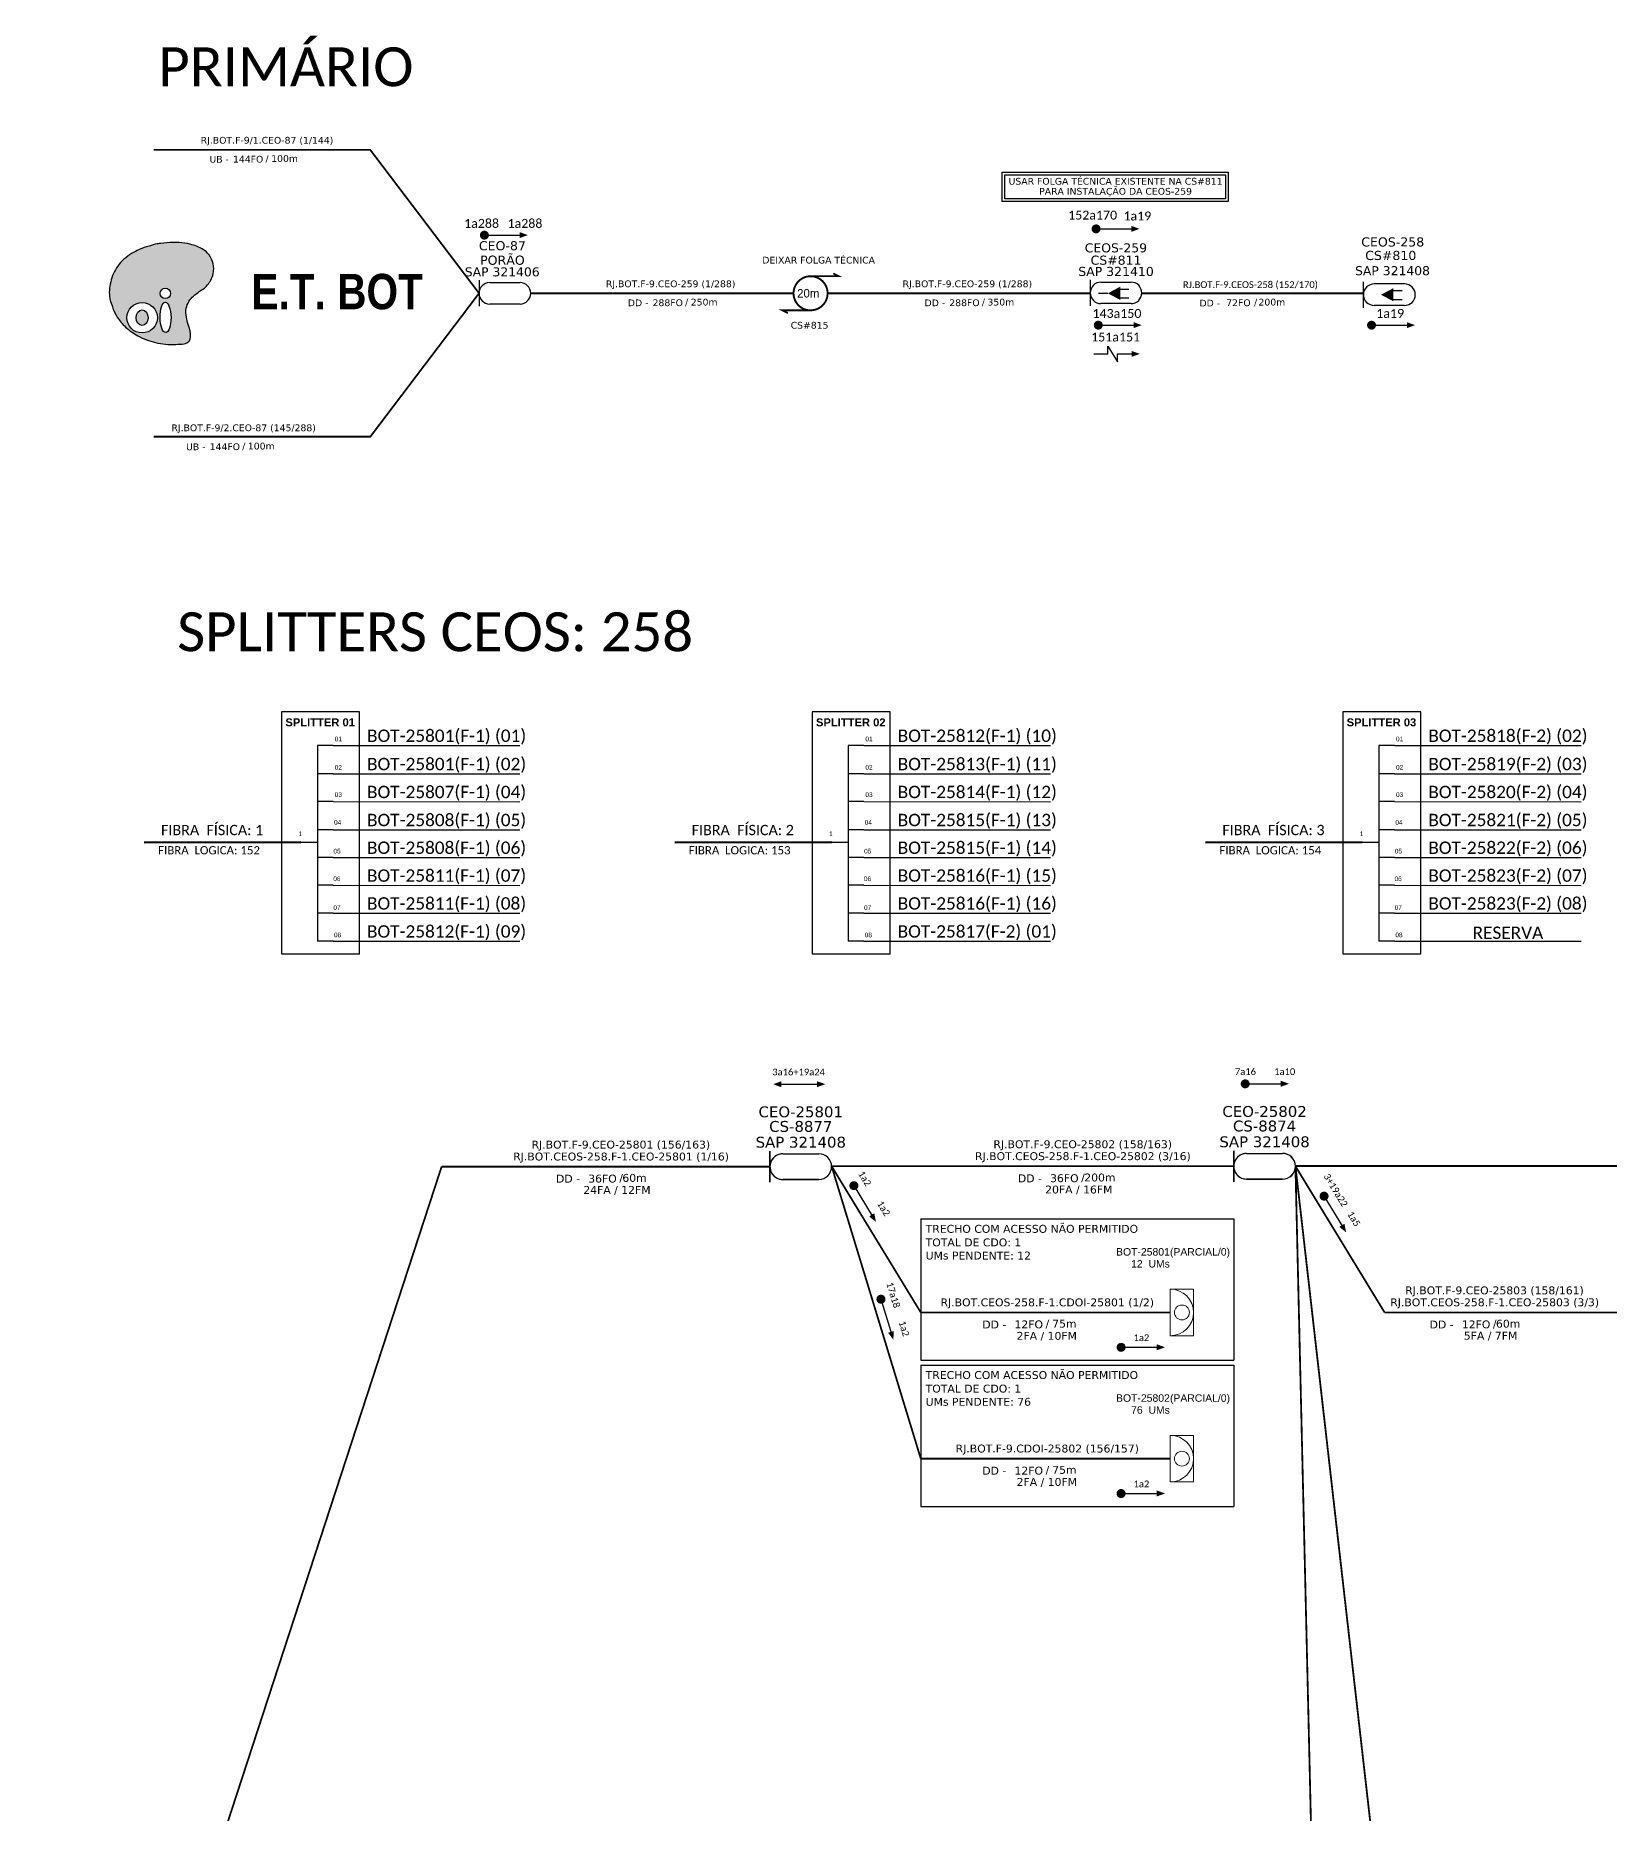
# Model space of a CAD drawing. Header units: millimetres. Extents: x 7789 to 8471, y -664 to 149.
# Drawn here: x 7808.3 to 8157.4, y -245.6 to 148.9 of the extents above; entities that cross this region are included whole.
import ezdxf
from ezdxf.enums import TextEntityAlignment as Align

# ---------------------------------------------------------------- set-up
doc = ezdxf.new("R2010")
doc.units = ezdxf.units.MM
for name, color, linetype, lineweight in [("20.0-LEGENDA DOS CDO'S", 1, 'Continuous', 0), ('20.1-CDO_INTERIOR', 1, 'Continuous', 0), ('40.1-ETIQUETAS', 1, 'Continuous', 20)]:
    doc.layers.add(name, color=color, linetype=linetype, lineweight=lineweight)
for name, color, linetype in [('20.4-CEOS', 1, 'Continuous'), ('20.5-CABO AÉREO', 1, 'Continuous'), ('20.5-CEO', 1, 'Continuous'), ('CABO OPTICO EXISTENTE', 5, 'Continuous'), ('CAP a instalar', 1, 'Continuous'), ('CD de instalação futura', 8, 'Continuous'), ('E.T.', 7, 'Continuous'), ('SETA', 7, 'Continuous')]:
    doc.layers.add(name, color=color, linetype=linetype)
doc.styles.add('ARIAL', font='arial.ttf')
doc.styles.add('siredit', font='verdana.ttf')
doc.styles.add('SWISS BIT', font='swisscb.ttf')
doc.linetypes.add('FENCELINE1', pattern='A,0.25,-0.1,[133,ltypeshp.shx,S=0.1,R=0,X=-0.1,Y=0],-0.1,1', length=1.45)

# ---------------------------------------------------------------- blocks, each defined once
blk = doc.blocks.new('CEO')
at = {"layer": 'CAP a instalar', "linetype": 'Continuous'}
for p, q in [((34376.45, 58706.74), (34376.45, 58714.31)), ((34379.59, 58713.67), (34388.39, 58713.67)), ((34388.39, 58707.39), (34379.59, 58707.39))]:
    blk.add_line(p, q, dxfattribs=at)
for centre, start_param, end_param in [((34379.59, 58710.53), 6.283185, 9.424778), ((34388.39, 58710.53), 3.141593, 6.283185)]:
    blk.add_ellipse(centre, major_axis=(0, 3.14), ratio=1, start_param=start_param, end_param=end_param, dxfattribs=at)
at = {"layer": '20.4-CEOS', "color": 7, "style": 'siredit'}
for tag, p in [('CEO-2701', (34383.99, 58725.26)), ('CSPROJ.', (34383.99, 58721.69)), ('SAP321406', (34383.99, 58717.83))]:
    blk.add_attdef(tag, text='', height=2.66, rotation=0.0129, dxfattribs=at).set_placement(p, align=Align.TOP_CENTER)
blk = doc.blocks.new('ETIQUETA_RS5F')
at = {"layer": '40.1-ETIQUETAS', "color": 0, "style": 'siredit'}
blk.add_text('/', height=1.5, dxfattribs=at).set_placement((1.55, -1.95), align=Align.MIDDLE_RIGHT)
for tag, p in [('ETIQUETA_R_PRIMARIA', (1.18, 4.1)), ('ETIQUETA_R_SECUNDARIA', (1.18, 2.1)), ('F_ATIVAS/F_MORTAS', (1.11, -4.24))]:
    blk.add_attdef(tag, text='', height=1.5, dxfattribs=at).set_placement(p, align=Align.MIDDLE_CENTER)
for tag, p in [('TIPO_CABO', (-6.62, -2.12)), ('CAP_CABO', (0.37, -2.09))]:
    blk.add_attdef(tag, text='', height=1.5, dxfattribs=at).set_placement(p, align=Align.MIDDLE_RIGHT)
blk.add_attdef('METROS', text='', height=1.5, dxfattribs=at).set_placement((2.11, -1.95), align=Align.MIDDLE_LEFT)
for tag, p in [('FUSÃO_1', (0.82, -8.39)), ('FUSÃO_2', (0.82, -10.6)), ('FUSÃO_3', (0.82, -12.93)), ('FUSÃO_4', (0.82, -15.14)), ('FUSÃO_5', (0.82, -17.16))]:
    blk.add_attdef(tag, text='', height=1.5, dxfattribs=at).set_placement(p, align=Align.CENTER)
blk = doc.blocks.new('CDOI_INT')
at = {"layer": '20.1-CDO_INTERIOR', "color": 0, "lineweight": 18}
blk.add_lwpolyline([(4.25, -4.25), (4.25, 4.25), (0, 4.25), (0, -4.25)], close=True, dxfattribs=at)
blk.add_circle((2.12, 0), 1.36, dxfattribs=at)
blk.add_arc((0, 0), 4.25, 270, 90, dxfattribs=at)
at = {"layer": "20.0-LEGENDA DOS CDO'S", "color": 0, "style": 'ARIAL'}
for tag, p in [('CDO_N', (-0.08, 10.38)), ('SPLITER_1', (21.18, 10.38)), ('SPLITER_2', (21.19, 8.68)), ('SAP', (-0.08, 6.23)), ('SURVEY', (-0.08, 8.2)), ('1:XX', (5.94, -2.22)), ('UMS', (5.94, -4.24))]:
    blk.add_attdef(tag, p, '', height=1.36, dxfattribs=at)
blk.add_attdef('FIBRAS_UTILIZADAS', text='', height=1.36, dxfattribs=at).set_placement((15.34, 10.38), align=Align.CENTER)
blk = doc.blocks.new('OI')
h = blk.add_hatch(color=40)
edge = h.paths.add_edge_path()
edge.add_spline(control_points=[(4.35, -0.67), (3.92, -0.99), (3.26, -1.5), (2.81, -2.59), (2.9, -3.5), (3.06, -4.27), (3.31, -4.85), (3.37, -5.39), (3.4, -5.88), (3.2, -6.4), (2.54, -6.61), (1.65, -6.63), (0.55, -6.67), (-0.56, -6.42), (-1.61, -6.14), (-2.77, -5.61), (-3.92, -4.77), (-4.89, -3.7), (-5.34, -2.65), (-5.6, -1.94), (-5.85, -0.96), (-5.71, 0.47), (-5.1, 2.02), (-4.14, 3.02), (-3.3, 3.61), (-2.37, 4.16), (-1.36, 4.44), (-0.56, 4.7), (0.79, 4.85), (2.24, 4.97), (3.79, 4.57), (4.67, 4.21), (5.44, 3.65), (5.76, 2.99), (6.03, 2.21), (6.01, 1.46), (5.72, 0.64), (5.31, 0.08), (4.88, -0.38), (4.51, -0.55), (4.35, -0.67)], knot_values=[0, 0, 0, 0, 1.60434, 2.417191, 3.427595, 4.282808, 4.776746, 5.304182, 5.888771, 6.258406, 6.858137, 7.79129, 8.986195, 10.124242, 11.187857, 12.242908, 13.953784, 15.414161, 16.515391, 17.349188, 17.675853, 19.552021, 21.515531, 22.568638, 23.63245, 24.621084, 25.782718, 26.745347, 27.142653, 29.870543, 31.004649, 31.921532, 32.709589, 33.801391, 34.042471, 35.192333, 35.971461, 36.628871, 37.254359, 37.836911, 37.836911, 37.836911, 37.836911], degree=3, periodic=0)
h.paths.add_polyline_path([(1.13, -0.87, -1), (-0.04, -0.87, -1)], flags=16)
edge = h.paths.add_edge_path(flags=16)
edge.add_ellipse((0.56, -3.59), major_axis=(-0.02, 1.71), ratio=0.361305, start_angle=0, end_angle=360)
h.paths.add_polyline_path([(-0.36, -3.62, -1), (-3.8, -3.62, -1)], flags=16)
edge = h.paths.add_edge_path(flags=0)
edge.add_ellipse((-2.08, -3.62), major_axis=(0, 0.885), ratio=0.758294, start_angle=0, end_angle=360)
at = {"color": 40}
for centre, radius in [((-2.08, -3.62), 1.72), ((0.54, -0.87), 0.587)]:
    blk.add_circle(centre, radius, dxfattribs=at)
blk.add_ellipse((0.56, -3.59), major_axis=(-0.02, 1.71), ratio=0.361305, dxfattribs=at)
blk.add_ellipse((-2.08, -3.62), major_axis=(0, 0.885), ratio=0.758294, start_param=-3.141592653589792, end_param=3.141592653589792, dxfattribs=at)
at = {"color": 40, "start_tangent": (-0.800898, -0.598801), "end_tangent": (-0.800898, -0.598801)}
blk.add_spline([(4.35, -0.67), (3.2, -1.78), (2.9, -2.54), (2.92, -3.55), (3.12, -4.38), (3.28, -4.85), (3.37, -5.37), (3.35, -5.95), (3.2, -6.29), (2.66, -6.55), (1.73, -6.63), (0.54, -6.62), (-0.58, -6.41), (-1.6, -6.11), (-2.56, -5.67), (-3.95, -4.67), (-4.89, -3.56), (-5.37, -2.56), (-5.64, -1.78), (-5.72, -1.46), (-5.63, 0.42), (-4.84, 2.22), (-4.13, 2.99), (-3.27, 3.62), (-2.4, 4.09), (-1.3, 4.47), (-0.37, 4.72), (0.02, 4.77), (2.75, 4.8), (3.85, 4.53), (4.69, 4.16), (5.31, 3.68), (5.85, 2.73), (5.93, 2.5), (5.94, 1.35), (5.67, 0.62), (5.29, 0.08), (4.84, -0.36), (4.35, -0.67)], degree=3, dxfattribs=at)
blk = doc.blocks.new('*U25')
at = {"layer": '20.5-CEO'}
for p, q in [((-1.56, 1.26), (1.8, 1.26)), ((1.8, -1.13), (-1.56, -1.13))]:
    blk.add_line(p, q, dxfattribs=at)
blk.add_lwpolyline([(-2.75, 1.51), (-2.75, -1.38)], dxfattribs=at)
for centre, start, end in [((-1.56, 0.07), 90, 270), ((1.8, 0.07), 270, 90)]:
    blk.add_arc(centre, 1.2, start, end, dxfattribs=at)
at = {"layer": '20.5-CEO', "color": 7, "style": 'siredit'}
for tag, p in [('LOCAL', (0.12, 4.23)), ('FID', (0.11, 5.61)), ('SAP', (0.12, 2.97)), ('FIBRAS_RESERVA', (0.12, -1.94))]:
    blk.add_attdef(tag, text='', height=1.01, dxfattribs=at).set_placement(p, align=Align.TOP_CENTER)
for tag, flags, p in [('ID_ATIVIDADE', 3, (0.11, -3.51)), ('FATOR', 1, (0.11, -4.82))]:
    blk.add_attdef(tag, text='', height=1.01, dxfattribs=dict(at, flags=flags)).set_placement(p, align=Align.TOP_CENTER)
at = {"layer": '20.5-CEO', "color": 7, "style": 'siredit', "flags": 3}
blk.add_attdef('QTDE', (-4.88, -7.06), '', height=1.01, dxfattribs=at)

msp = doc.modelspace()

# ---------------------------------------------------------------- linework, layer by layer
at = {"color": 7, "linetype": 'Continuous'}
for p, q in [((7870.83, -8.59), (7870.83, -52.02)), ((7874.35, -8.59), (7870.83, -8.59)), ((7988.55, -8.59), (7988.55, -52.02)), ((7992.06, -8.59), (7988.55, -8.59)), ((8106.26, -8.59), (8106.26, -52.02)), ((8109.78, -8.59), (8106.26, -8.59)), ((7874.35, -14.87), (7870.83, -14.87)), ((7992.06, -14.87), (7988.55, -14.87)), ((8109.78, -14.87), (8106.26, -14.87)), ((7874.35, -21.06), (7870.83, -21.06)), ((7992.06, -21.06), (7988.55, -21.06)), ((8109.78, -21.06), (8106.26, -21.06)), ((7874.35, -27.29), (7870.83, -27.29)), ((7992.06, -27.29), (7988.55, -27.29)), ((8109.78, -27.29), (8106.26, -27.29)), ((7867.18, -30.02), (7870.82, -30.02)), ((7984.9, -30.02), (7988.53, -30.02)), ((8102.61, -30.02), (8106.25, -30.02)), ((7874.35, -33.45), (7870.83, -33.45)), ((7992.06, -33.45), (7988.55, -33.45)), ((8109.78, -33.45), (8106.26, -33.45)), ((7874.35, -39.61), (7870.83, -39.61)), ((7992.06, -39.61), (7988.55, -39.61)), ((8109.78, -39.61), (8106.26, -39.61)), ((7874.35, -45.8), (7870.83, -45.8)), ((7992.06, -45.8), (7988.55, -45.8)), ((8109.78, -45.8), (8106.26, -45.8)), ((7874.35, -52.02), (7870.83, -52.02)), ((7992.06, -52.02), (7988.55, -52.02)), ((8109.78, -52.02), (8106.26, -52.02))]:
    msp.add_line(p, q, dxfattribs=at)
at = {"color": 10, "linetype": 'Continuous'}
for p, q in [((7874.35, -8.59), (7915.72, -8.6)), ((7992.06, -8.59), (8033.44, -8.6)), ((8109.78, -8.59), (8151.15, -8.6)), ((7874.35, -14.87), (7915.72, -14.89)), ((7992.06, -14.87), (8033.44, -14.89)), ((8109.78, -14.87), (8151.15, -14.89)), ((7874.35, -21.06), (7915.72, -21.08)), ((7992.06, -21.06), (8033.44, -21.08)), ((8109.78, -21.06), (8151.15, -21.08)), ((7874.35, -27.29), (7915.72, -27.3)), ((7992.06, -27.29), (8033.44, -27.3)), ((8109.78, -27.29), (8151.15, -27.3)), ((7874.35, -33.44), (7915.72, -33.45)), ((7992.06, -33.44), (8033.44, -33.45)), ((8109.78, -33.44), (8151.15, -33.45)), ((7874.35, -39.61), (7915.72, -39.63)), ((7992.06, -39.61), (8033.44, -39.63)), ((8109.78, -39.61), (8151.15, -39.63)), ((7874.35, -45.8), (7915.72, -45.82)), ((7992.06, -45.8), (8033.44, -45.82)), ((8109.78, -45.8), (8151.15, -45.82)), ((7874.35, -52.02), (7915.72, -52.03)), ((7992.06, -52.02), (8033.44, -52.03)), ((8109.78, -52.02), (8151.15, -52.03))]:
    msp.add_line(p, q, dxfattribs=at)
at = {"color": 1, "linetype": 'Continuous', "lineweight": 60}
for p, q in [((7867.18, -30.02), (7832.4, -30.13)), ((7984.9, -30.02), (7950.11, -30.13)), ((8102.61, -30.02), (8067.83, -30.13))]:
    msp.add_line(p, q, dxfattribs=at)
at = {"color": 3}
for points in [[(8022.74, 118.63), (8072.87, 118.63), (8072.87, 112.12), (8022.74, 112.12)], [(8023.34, 118.03), (8072.27, 118.03), (8072.27, 112.72), (8023.34, 112.72)]]:
    msp.add_lwpolyline(points, close=True, dxfattribs=at)
at = {"color": 0, "const_width": 0.99}
for points in [[(8043.06, 106.05, 1), (8044.05, 106.04, 1)], [(7907.37, 104.65, 1), (7908.36, 104.65, 1)], [(8043.55, 84.67, 1), (8044.54, 84.67, 1)], [(8104.17, 84.67, 1), (8105.16, 84.67, 1)]]:
    msp.add_lwpolyline(points, format="xyb", close=True, dxfattribs=at)
at = {"color": 5, "const_width": 0.42}
msp.add_lwpolyline([(7980.22, 95.53, 1.000012), (7980.22, 87.97, 0.999978)], format="xyb", close=True, dxfattribs=at)
at = {"color": 5, "const_width": 0.394}
for points in [[(7980.22, 95.53), (7986.52, 95.53), (7985.26, 96.16)], [(7980.22, 87.97), (7973.92, 87.97), (7975.18, 87.34)]]:
    msp.add_lwpolyline(points, dxfattribs=at)
at = {"color": 0}
msp.add_lwpolyline([(8046.18, 78.3), (8046.18, 80.05), (8048.27, 76.56), (8048.27, 78.3)], dxfattribs=at)
at = {"color": 7}
for points in [[(7862.86, -54.8), (7880.14, -54.8), (7880.14, -1.15), (7862.86, -1.15)], [(7980.58, -54.8), (7997.86, -54.8), (7997.86, -1.15), (7980.58, -1.15)], [(8098.29, -54.8), (8115.57, -54.8), (8115.57, -1.15), (8098.29, -1.15)]]:
    msp.add_lwpolyline(points, close=True, dxfattribs=at)
at = {"color": 8}
for points, const_width in [([(8076.14, -83.68, 1), (8077.13, -83.68, 1)], 0.999), ([(7989.57, -105.85, 1), (7990.09, -106.7, 1)], 1), ([(8093.87, -108.18, 1), (8094.39, -109.03, 1)], 1), ([(7995.69, -130.99, 1), (7995.98, -131.95, 1)], 1), ([(8048.61, -142.15, 1), (8049.61, -142.15, 1)], 1), ([(8048.61, -174.59, 1), (8049.61, -174.59, 1)], 1)]:
    msp.add_lwpolyline(points, format="xyb", close=True, dxfattribs=dict(at, const_width=const_width))
for points in [[(7971.2, -98.62), (7971.2, -105.49)], [(8074.09, -98.53), (8074.09, -105.4)], [(7974.05, -99.2), (7982.04, -99.2)], [(8076.94, -99.12), (8084.93, -99.12)], [(7974.05, -104.9), (7982.04, -104.9)], [(8076.94, -104.82), (8084.93, -104.81)]]:
    msp.add_lwpolyline(points, dxfattribs=at)
at = {"color": 3}
for points in [[(8004.67, -113.66), (8074.09, -113.66), (8074.09, -144.99)], [(8004.67, -113.66), (8004.67, -144.99)], [(8004.67, -144.99), (8074.09, -144.99)], [(8004.67, -146.1), (8074.09, -146.1), (8074.09, -177.44)], [(8004.67, -146.1), (8004.67, -177.44)], [(8004.67, -177.44), (8074.09, -177.44)]]:
    msp.add_lwpolyline(points, dxfattribs=at)
at = {"color": 8}
for centre, start, end in [((7974.05, -102.05), 90.0129, 270.0129), ((7982.04, -102.05), 270.0129, 90.0129), ((8076.94, -101.97), 90.0129, 270.0129), ((8084.93, -101.97), 270.0129, 90.0129)]:
    msp.add_arc(centre, 2.85, start, end, dxfattribs=at)
at = {"layer": '20.4-CEOS', "color": 8}
for p, q in [((8111.97, 93.83), (8105.25, 93.83)), ((8111.97, 89.04), (8105.25, 89.04))]:
    msp.add_line(p, q, dxfattribs=at)
for points in [[(8044.12, 91.75), (8046.16, 91.75)], [(8048.81, 92.7), (8050.85, 92.7)], [(8102.86, 88.55), (8102.86, 94.32)], [(8109.4, 92.38), (8111.44, 92.38)], [(8048.81, 90.71), (8050.85, 90.71)], [(8109.4, 90.39), (8111.44, 90.39)]]:
    msp.add_lwpolyline(points, dxfattribs=at)
for points in [[(8046.16, 91.75, 0, 2.95, 0), (8048.93, 91.75, 2.95, 2.95, 0)], [(8106.76, 91.43, 0, 2.95, 0), (8109.53, 91.43, 2.95, 2.95, 0)]]:
    msp.add_lwpolyline(points, format="xyseb", dxfattribs=at)
for centre, start, end in [((8105.25, 91.43), 90, 270), ((8111.97, 91.43), 270, 90)]:
    msp.add_arc(centre, 2.39, start, end, dxfattribs=at)
at = {"layer": '20.5-CABO AÉREO', "color": 5, "ltscale": 50, "const_width": 0.4}
for points in [[(7834.47, 123.57), (7882.55, 123.57), (7906.68, 91.75)], [(7834.47, 59.92), (7882.55, 59.92), (7906.68, 91.75)], [(7918.18, 91.75), (7976.44, 91.75)], [(7984, 91.75), (8042.26, 91.75)]]:
    msp.add_lwpolyline(points, dxfattribs=at)
at = {"layer": '20.5-CABO AÉREO', "color": 1, "ltscale": 50, "const_width": 0.4}
msp.add_lwpolyline([(8053.76, 91.75), (8102.88, 91.75)], dxfattribs=at)
at = {"layer": '20.5-CEO', "color": 5}
for p, q in [((7909.07, 94.14), (7915.77, 94.14)), ((7915.77, 89.36), (7909.07, 89.36))]:
    msp.add_line(p, q, dxfattribs=at)
msp.add_lwpolyline([(7906.68, 94.63), (7906.68, 88.87)], dxfattribs=at)
for centre, start, end in [((7909.07, 91.75), 90, 270), ((7915.77, 91.75), 270, 90)]:
    msp.add_arc(centre, 2.39, start, end, dxfattribs=at)
at = {"layer": 'CAP a instalar', "color": 8, "linetype": 'FENCELINE1', "ltscale": 6, "const_width": 0.4}
for points in [[(7808.5, -377.55), (7898.38, -102.05)], [(7898.38, -102.05), (7971.2, -102.05)], [(7984.89, -101.97), (8074.09, -101.95)], [(7984.89, -101.97), (8004.67, -134.41)], [(7984.89, -101.97), (8004.67, -166.85)], [(8087.78, -101.92), (8265.35, -101.92)], [(8087.78, -101.96), (8107.56, -134.41)], [(8087.78, -101.96), (8107.56, -275.37)], [(8087.78, -101.96), (8094.33, -379.53)], [(8004.67, -134.41), (8060.01, -134.41)], [(8107.56, -134.41), (8162.9, -134.41)], [(8004.67, -166.85), (8060.01, -166.85)]]:
    msp.add_lwpolyline(points, dxfattribs=at)
at = {"layer": 'SETA', "color": 0}
for points in [[(7907.87, 104.65), (7916.38, 104.65)], [(8043.55, 106.04), (8052.06, 106.03)], [(8044.05, 84.67), (8052.56, 84.67)], [(8104.67, 84.67), (8113.18, 84.67)], [(8043.02, 78.3), (8046.18, 78.3)], [(8048.27, 78.3), (8051.43, 78.3)]]:
    msp.add_lwpolyline(points, dxfattribs=at)
at = {"layer": 'SETA', "color": 8}
for points in [[(7973.75, -83.76), (7982.34, -83.76)], [(8076.64, -83.68), (8085.22, -83.68)], [(7989.66, -106), (7994.13, -113.35)], [(8093.96, -108.33), (8098.43, -115.67)], [(7995.74, -131.16), (7998.23, -139.39)], [(8049.11, -142.15), (8057.71, -142.15)], [(8049.11, -174.59), (8057.71, -174.59)]]:
    msp.add_lwpolyline(points, dxfattribs=at)
at = {"layer": 'SETA', "color": 0}
for points in [[(8051.38, 106.71), (8053.19, 106.04), (8051.38, 105.39)], [(7915.69, 105.32), (7917.51, 104.66), (7915.69, 104)], [(8051.88, 85.34), (8053.69, 84.68), (8051.88, 84.02)], [(8112.49, 85.34), (8114.31, 84.68), (8112.49, 84.02)], [(8051.43, 78.96), (8053.24, 78.3), (8051.43, 77.64)]]:
    msp.add_solid(points, dxfattribs=at)
at = {"layer": 'SETA', "color": 8}
for points in [[(7973.75, -83.1), (7971.92, -83.76), (7973.75, -84.43)], [(7981.65, -83.09), (7983.48, -83.75), (7981.65, -84.42)], [(8084.53, -83), (8086.36, -83.66), (8084.53, -84.33)], [(7994.35, -112.4), (7994.73, -114.32), (7993.21, -113.1)], [(8098.65, -114.73), (8099.03, -116.64), (8097.51, -115.42)], [(7998.68, -138.53), (7998.58, -140.48), (7997.41, -138.92)], [(8057.02, -141.47), (8058.85, -142.14), (8057.02, -142.8)], [(8057.02, -173.91), (8058.85, -174.58), (8057.02, -175.25)]]:
    msp.add_solid(points, dxfattribs=at)

# ---------------------------------------------------------------- block references
at = {"layer": '20.5-CEO', "color": 0, "lineweight": 0}
ref = msp.add_blockref('*U25', (8047.74, 91.7), dxfattribs=dict(at, xscale=1.988185211695281, yscale=1.988185211695281, zscale=1.988185211695281))
ref.add_attrib('LOCAL', 'CS#811', dxfattribs={"color": 7, "height": 2.016, "style": 'siredit'}).set_placement((8047.98, 100.11), align=Align.TOP_CENTER)
ref.add_attrib('SAP', 'SAP 321410', dxfattribs={"color": 7, "height": 2.016, "style": 'siredit'}).set_placement((8047.98, 97.61), align=Align.TOP_CENTER)
ref.add_attrib('FID', 'CEOS-259', dxfattribs={"layer": '20.4-CEOS', "color": 7, "height": 2.007, "style": 'siredit'}).set_placement((8047.95, 102.84), align=Align.TOP_CENTER)
at = {"layer": '40.1-ETIQUETAS', "color": 0}
ref = msp.add_blockref('ETIQUETA_RS5F', (7858.45, 123.6), dxfattribs=at)
ref.add_attrib('ETIQUETA_R_SECUNDARIA', 'RJ.BOT.F-9/1.CEO-87 (1/144)', dxfattribs={"color": 0, "height": 1.5, "style": 'siredit'}).set_placement((7859.64, 125.71), align=Align.MIDDLE_CENTER)
ref.add_attrib('TIPO_CABO', 'UB - ', dxfattribs={"color": 0, "height": 1.5, "style": 'siredit'}).set_placement((7851.84, 121.49), align=Align.MIDDLE_RIGHT)
ref.add_attrib('CAP_CABO', '144FO', dxfattribs={"color": 0, "height": 1.5, "style": 'siredit'}).set_placement((7858.82, 121.51), align=Align.MIDDLE_RIGHT)
ref.add_attrib('METROS', '100m', dxfattribs={"color": 0, "height": 1.5, "style": 'siredit'}).set_placement((7860.57, 121.65), align=Align.MIDDLE_LEFT)
ref = msp.add_blockref('ETIQUETA_RS5F', (7853.28, 59.79), dxfattribs=at)
ref.add_attrib('ETIQUETA_R_SECUNDARIA', 'RJ.BOT.F-9/2.CEO-87 (145/288)', dxfattribs={"color": 0, "height": 1.5, "style": 'siredit'}).set_placement((7854.46, 61.9), align=Align.MIDDLE_CENTER)
ref.add_attrib('TIPO_CABO', 'UB - ', dxfattribs={"color": 0, "height": 1.5, "style": 'siredit'}).set_placement((7846.66, 57.68), align=Align.MIDDLE_RIGHT)
ref.add_attrib('CAP_CABO', '144FO', dxfattribs={"color": 0, "height": 1.5, "style": 'siredit'}).set_placement((7853.65, 57.7), align=Align.MIDDLE_RIGHT)
ref.add_attrib('METROS', '100m', dxfattribs={"color": 0, "height": 1.5, "style": 'siredit'}).set_placement((7855.39, 57.84), align=Align.MIDDLE_LEFT)
at = {"layer": 'CAP a instalar', "color": 8, "linetype": 'FENCELINE1'}
ref = msp.add_blockref('CEO', (-23233.93, -53396.39), dxfattribs=dict(at, xscale=0.9077475237572799, yscale=0.9077475237572799, zscale=0.9077475237572799))
ref.add_attrib('SAP321406', 'SAP 321408', dxfattribs={"layer": '20.4-CEOS', "color": 8, "height": 2.413, "rotation": 0.0129, "style": 'siredit'}).set_placement((7978.05, -95.42), align=Align.TOP_CENTER)
ref.add_attrib('CSPROJ.', 'CS-8877', dxfattribs={"layer": '20.4-CEOS', "color": 8, "height": 2.413, "rotation": 0.0129, "style": 'siredit'}).set_placement((7978.05, -91.92), align=Align.TOP_CENTER)
ref.add_attrib('CEO-2701', 'CEO-25801', dxfattribs={"layer": '20.4-CEOS', "color": 8, "height": 2.413, "rotation": 0.0129, "style": 'siredit'}).set_placement((7978.04, -88.68), align=Align.TOP_CENTER)
ref = msp.add_blockref('CEO', (-23131.05, -53396.3), dxfattribs=dict(at, xscale=0.9077475237572799, yscale=0.9077475237572799, zscale=0.9077475237572799))
ref.add_attrib('SAP321406', 'SAP 321408', dxfattribs={"layer": '20.4-CEOS', "color": 8, "height": 2.413, "rotation": 0.0129, "style": 'siredit'}).set_placement((8080.93, -95.33), align=Align.TOP_CENTER)
ref.add_attrib('CSPROJ.', 'CS-8874', dxfattribs={"layer": '20.4-CEOS', "color": 8, "height": 2.413, "rotation": 0.0129, "style": 'siredit'}).set_placement((8080.93, -91.83), align=Align.TOP_CENTER)
ref.add_attrib('CEO-2701', 'CEO-25802', dxfattribs={"layer": '20.4-CEOS', "color": 8, "height": 2.413, "rotation": 0.0129, "style": 'siredit'}).set_placement((8080.93, -88.6), align=Align.TOP_CENTER)
at = {"layer": 'CAP a instalar', "color": 8, "linetype": 'FENCELINE1', "ltscale": 7}
ref = msp.add_blockref('ETIQUETA_RS5F', (7936.8, -102.27), dxfattribs=dict(at, xscale=1.166399984999771, yscale=1.166399984999771, zscale=1.166399984999771))
ref.add_attrib('ETIQUETA_R_PRIMARIA', 'RJ.BOT.F-9.CEO-25801 (156/163)', dxfattribs={"layer": '40.1-ETIQUETAS', "color": 0, "height": 1.7496, "style": 'siredit'}).set_placement((7938.13, -97.16), align=Align.MIDDLE_CENTER)
ref.add_attrib('ETIQUETA_R_SECUNDARIA', 'RJ.BOT.CEOS-258.F-1.CEO-25801 (1/16)', dxfattribs={"layer": '40.1-ETIQUETAS', "color": 0, "height": 1.7496, "style": 'siredit'}).set_placement((7938.18, -99.81), align=Align.MIDDLE_CENTER)
ref.add_attrib('TIPO_CABO', 'DD -', dxfattribs={"layer": '40.1-ETIQUETAS', "color": 0, "height": 1.75, "style": 'siredit'}).set_placement((7929.08, -104.73), align=Align.MIDDLE_RIGHT)
ref.add_attrib('CAP_CABO', '36FO', dxfattribs={"layer": '40.1-ETIQUETAS', "color": 0, "height": 1.75, "style": 'siredit'}).set_placement((7937.22, -104.71), align=Align.MIDDLE_RIGHT)
ref.add_attrib('METROS', '60m', dxfattribs={"layer": '40.1-ETIQUETAS', "color": 0, "height": 1.75, "style": 'siredit'}).set_placement((7938.47, -104.55), align=Align.MIDDLE_LEFT)
ref.add_attrib('F_ATIVAS/F_MORTAS', '24FA / 12FM', dxfattribs={"layer": '40.1-ETIQUETAS', "color": 0, "height": 1.7496, "style": 'siredit'}).set_placement((7937.27, -107.22), align=Align.MIDDLE_CENTER)
ref = msp.add_blockref('ETIQUETA_RS5F', (8039.25, -102.18), dxfattribs=dict(at, xscale=1.166399984999771, yscale=1.166399984999771, zscale=1.166399984999771))
ref.add_attrib('ETIQUETA_R_PRIMARIA', 'RJ.BOT.F-9.CEO-25802 (158/163)', dxfattribs={"layer": '40.1-ETIQUETAS', "color": 0, "height": 1.7496, "style": 'siredit'}).set_placement((8040.59, -97.08), align=Align.MIDDLE_CENTER)
ref.add_attrib('ETIQUETA_R_SECUNDARIA', 'RJ.BOT.CEOS-258.F-1.CEO-25802 (3/16)', dxfattribs={"layer": '40.1-ETIQUETAS', "color": 0, "height": 1.7496, "style": 'siredit'}).set_placement((8040.63, -99.73), align=Align.MIDDLE_CENTER)
ref.add_attrib('TIPO_CABO', 'DD -', dxfattribs={"layer": '40.1-ETIQUETAS', "color": 0, "height": 1.75, "style": 'siredit'}).set_placement((8031.54, -104.65), align=Align.MIDDLE_RIGHT)
ref.add_attrib('CAP_CABO', '36FO', dxfattribs={"layer": '40.1-ETIQUETAS', "color": 0, "height": 1.75, "style": 'siredit'}).set_placement((8039.68, -104.62), align=Align.MIDDLE_RIGHT)
ref.add_attrib('METROS', '200m', dxfattribs={"layer": '40.1-ETIQUETAS', "color": 0, "height": 1.75, "style": 'siredit'}).set_placement((8040.93, -104.46), align=Align.MIDDLE_LEFT)
ref.add_attrib('F_ATIVAS/F_MORTAS', '20FA / 16FM', dxfattribs={"layer": '40.1-ETIQUETAS', "color": 0, "height": 1.7496, "style": 'siredit'}).set_placement((8039.72, -107.13), align=Align.MIDDLE_CENTER)
ref = msp.add_blockref('ETIQUETA_RS5F', (8130.59, -134.62), dxfattribs=dict(at, xscale=1.166399984999771, yscale=1.166399984999771, zscale=1.166399984999771))
ref.add_attrib('ETIQUETA_R_PRIMARIA', 'RJ.BOT.F-9.CEO-25803 (158/161)', dxfattribs={"layer": '40.1-ETIQUETAS', "color": 0, "height": 1.7496, "style": 'siredit'}).set_placement((8131.93, -129.51), align=Align.MIDDLE_CENTER)
ref.add_attrib('ETIQUETA_R_SECUNDARIA', 'RJ.BOT.CEOS-258.F-1.CEO-25803 (3/3)', dxfattribs={"layer": '40.1-ETIQUETAS', "color": 0, "height": 1.7496, "style": 'siredit'}).set_placement((8131.97, -132.16), align=Align.MIDDLE_CENTER)
ref.add_attrib('TIPO_CABO', 'DD -', dxfattribs={"layer": '40.1-ETIQUETAS', "color": 0, "height": 1.75, "style": 'siredit'}).set_placement((8122.87, -137.09), align=Align.MIDDLE_RIGHT)
ref.add_attrib('CAP_CABO', '12FO', dxfattribs={"layer": '40.1-ETIQUETAS', "color": 0, "height": 1.75, "style": 'siredit'}).set_placement((8131.02, -137.06), align=Align.MIDDLE_RIGHT)
ref.add_attrib('METROS', '60m', dxfattribs={"layer": '40.1-ETIQUETAS', "color": 0, "height": 1.75, "style": 'siredit'}).set_placement((8132.26, -136.9), align=Align.MIDDLE_LEFT)
ref.add_attrib('F_ATIVAS/F_MORTAS', '5FA / 7FM', dxfattribs={"layer": '40.1-ETIQUETAS', "color": 0, "height": 1.75, "style": 'siredit'}).set_placement((8131.06, -139.57), align=Align.MIDDLE_CENTER)
ref = msp.add_blockref('ETIQUETA_RS5F', (8031.35, -134.62), dxfattribs=dict(at, xscale=1.166399984998861, yscale=1.166399984998861, zscale=1.166399984998861))
ref.add_attrib('ETIQUETA_R_SECUNDARIA', 'RJ.BOT.CEOS-258.F-1.CDOI-25801 (1/2)', dxfattribs={"layer": 'CABO OPTICO EXISTENTE', "color": 0, "height": 1.7496, "style": 'siredit'}).set_placement((8032.73, -132.17), align=Align.MIDDLE_CENTER)
ref.add_attrib('TIPO_CABO', 'DD -', dxfattribs={"layer": '40.1-ETIQUETAS', "color": 0, "height": 1.75, "style": 'siredit'}).set_placement((8023.64, -137.09), align=Align.MIDDLE_RIGHT)
ref.add_attrib('CAP_CABO', '12FO', dxfattribs={"layer": '40.1-ETIQUETAS', "color": 0, "height": 1.75, "style": 'siredit'}).set_placement((8031.78, -137.06), align=Align.MIDDLE_RIGHT)
ref.add_attrib('METROS', '75m', dxfattribs={"layer": '40.1-ETIQUETAS', "color": 0, "height": 1.75, "style": 'siredit'}).set_placement((8033.82, -136.9), align=Align.MIDDLE_LEFT)
ref.add_attrib('F_ATIVAS/F_MORTAS', '2FA / 10FM', dxfattribs={"layer": '40.1-ETIQUETAS', "color": 0, "height": 1.75, "style": 'siredit'}).set_placement((8032.61, -139.6), align=Align.MIDDLE_CENTER)
ref = msp.add_blockref('ETIQUETA_RS5F', (8031.35, -167.06), dxfattribs=dict(at, xscale=1.166399984998861, yscale=1.166399984998861, zscale=1.166399984998861))
ref.add_attrib('ETIQUETA_R_SECUNDARIA', 'RJ.BOT.F-9.CDOI-25802 (156/157)', dxfattribs={"layer": 'CABO OPTICO EXISTENTE', "color": 0, "height": 1.7496, "style": 'siredit'}).set_placement((8032.73, -164.61), align=Align.MIDDLE_CENTER)
ref.add_attrib('TIPO_CABO', 'DD -', dxfattribs={"layer": '40.1-ETIQUETAS', "color": 0, "height": 1.75, "style": 'siredit'}).set_placement((8023.64, -169.53), align=Align.MIDDLE_RIGHT)
ref.add_attrib('CAP_CABO', '12FO', dxfattribs={"layer": '40.1-ETIQUETAS', "color": 0, "height": 1.75, "style": 'siredit'}).set_placement((8031.78, -169.51), align=Align.MIDDLE_RIGHT)
ref.add_attrib('METROS', '75m', dxfattribs={"layer": '40.1-ETIQUETAS', "color": 0, "height": 1.75, "style": 'siredit'}).set_placement((8033.82, -169.34), align=Align.MIDDLE_LEFT)
ref.add_attrib('F_ATIVAS/F_MORTAS', '2FA / 10FM', dxfattribs={"layer": '40.1-ETIQUETAS', "color": 0, "height": 1.75, "style": 'siredit'}).set_placement((8032.63, -172.02), align=Align.MIDDLE_CENTER)
at = {"layer": 'CD de instalação futura', "color": 8, "ltscale": 11}
ref = msp.add_blockref('CDOI_INT', (8060.02, -134.41), dxfattribs=dict(at, xscale=1.21541625498503, yscale=1.21541625498503, zscale=1.21541625498503))
ref.add_attrib('CDO_N', 'BOT-25801', dxfattribs={"layer": "20.0-LEGENDA DOS CDO'S", "color": 0, "height": 1.653, "style": 'ARIAL'}).set_placement((8059.92, -121.79), align=Align.RIGHT)
ref.add_attrib('FIBRAS_UTILIZADAS', '    (PARCIAL/0)', dxfattribs={"layer": "20.0-LEGENDA DOS CDO'S", "color": 0, "height": 1.65, "style": 'ARIAL'}).set_placement((8065.33, -121.79), align=Align.CENTER)
ref.add_attrib('SURVEY', '12  UMs', dxfattribs={"layer": "20.0-LEGENDA DOS CDO'S", "color": 0, "height": 1.653, "style": 'ARIAL'}).set_placement((8059.92, -124.44), align=Align.RIGHT)
ref = msp.add_blockref('CDOI_INT', (8060.02, -166.85), dxfattribs=dict(at, xscale=1.21541625498503, yscale=1.21541625498503, zscale=1.21541625498503))
ref.add_attrib('CDO_N', 'BOT-25802', dxfattribs={"layer": "20.0-LEGENDA DOS CDO'S", "color": 0, "height": 1.653, "style": 'ARIAL'}).set_placement((8059.92, -154.23), align=Align.RIGHT)
ref.add_attrib('FIBRAS_UTILIZADAS', '    (PARCIAL/0)', dxfattribs={"layer": "20.0-LEGENDA DOS CDO'S", "color": 0, "height": 1.65, "style": 'ARIAL'}).set_placement((8065.33, -154.23), align=Align.CENTER)
ref.add_attrib('SURVEY', '76  UMs', dxfattribs={"layer": "20.0-LEGENDA DOS CDO'S", "color": 0, "height": 1.653, "style": 'ARIAL'}).set_placement((8059.92, -156.88), align=Align.RIGHT)
at = {"layer": 'E.T.', "color": 7, "xscale": 1.965288924615791, "yscale": 1.965288909013875, "zscale": 1.965288907678581}
msp.add_blockref('OI', (7836.03, 93.44), dxfattribs=at)

# ---------------------------------------------------------------- texts
at = {"color": 0}
msp.add_text('20m', height=1.89, dxfattribs=at).set_placement((7977.25, 90.8))
at = {"color": 3, "style": 'siredit'}
for s, p in [('TRECHO COM ACESSO NÃO PERMITIDO', (8005.75, -116.73)), ('TOTAL DE CDO: 1', (8005.75, -119.74)), ('UMs PENDENTE: 12', (8005.75, -122.66)), ('TRECHO COM ACESSO NÃO PERMITIDO', (8005.75, -149.17)), ('TOTAL DE CDO: 1', (8005.75, -152.18)), ('UMs PENDENTE: 76', (8005.75, -155.11))]:
    msp.add_text(s, height=1.7496, dxfattribs=at).set_placement(p)
at = {"attachment_point": 5}
for s, insert, char_height, width in [('\\C7;\\fCalibri|b0|i0|c0|p34;PRIMÁRIO', (7863.84, 141.97), 8.64, 131.666), ('\\C7;\\fCalibri|b0|i0|c0|p34;SPLITTERS CEOS: 258', (7896.94, 16.58), 8.64, 131.666), ('{\\fArial|b1|i0|c0|p34;\\C10;SPLITTER 01}', (7871.43, -3.47), 1.7753, 17.28), ('{\\fArial|b1|i0|c0|p34;\\C10;SPLITTER 02}', (7989.14, -3.47), 1.7753, 17.28), ('\\C10;\\fArial|b1|i0|c0|p34;SPLITTER 03', (8106.86, -3.47), 1.7753, 17.28), ('\\C7;\\fArial|b0|i0;\\H0.578704x;01 ', (7875.46, -7.16), 1.7753, 3.7582), ('\\C7;\\fCalibri|b0|i0|c0|p34;BOT-25801(F-1) (01)', (7899.48, -6.73), 2.7432, 40.9104), ('\\C7;\\fArial|b0|i0;\\H0.578704x;01 ', (7993.18, -7.16), 1.7753, 3.7582), ('\\C7;\\fCalibri|b0|i0|c0|p34;BOT-25812(F-1) (10)', (8017.2, -6.73), 2.7432, 40.9104), ('\\C7;\\fArial|b0|i0;\\H0.578704x;01 ', (8110.89, -7.16), 1.7753, 3.7582), ('\\C7;\\fCalibri|b0|i0|c0|p34;BOT-25818(F-2) (02)', (8134.91, -6.73), 2.7432, 40.9104), ('\\C7;\\fCalibri|b0|i0|c0|p34;BOT-25801(F-1) (02)', (7899.48, -13.01), 2.7432, 40.9104), ('\\C7;\\fCalibri|b0|i0|c0|p34;BOT-25813(F-1) (11)', (8017.2, -13.01), 2.7432, 40.9104), ('\\C7;\\fCalibri|b0|i0|c0|p34;BOT-25819(F-2) (03)', (8134.91, -13.01), 2.7432, 40.9104), ('\\C7;\\fArial|b0|i0|;\\H1.0273588255048;02 ', (7875.46, -13.45), 1.7753, 3.7582), ('\\C7;\\fArial|b0|i0|;\\H1.0273588255048;02 ', (7993.18, -13.45), 1.7753, 3.7582), ('\\C7;\\fArial|b0|i0|;\\H1.0273588255048;02 ', (8110.89, -13.45), 1.7753, 3.7582), ('\\C7;\\fArial|b0|i0|;\\H1.0273588255048;03 ', (7875.46, -19.51), 1.7753, 3.456), ('\\C7;\\fCalibri|b0|i0|c0|p34;BOT-25807(F-1) (04)', (7899.48, -19.21), 2.7432, 40.9104), ('\\C7;\\fArial|b0|i0|;\\H1.0273588255048;03 ', (7993.18, -19.51), 1.7753, 3.456), ('\\C7;\\fCalibri|b0|i0|c0|p34;BOT-25814(F-1) (12)', (8017.2, -19.21), 2.7432, 40.9104), ('\\C7;\\fArial|b0|i0|;\\H1.0273588255048;03 ', (8110.89, -19.51), 1.7753, 3.456), ('\\C7;\\fCalibri|b0|i0|c0|p34;BOT-25820(F-2) (04)', (8134.91, -19.21), 2.7432, 40.9104), ('\\C7;\\fCalibri|b0|i0|c0|p34;BOT-25808(F-1) (05)', (7899.48, -25.43), 2.7432, 40.9104), ('\\C7;\\fCalibri|b0|i0|c0|p34;BOT-25815(F-1) (13)', (8017.2, -25.43), 2.7432, 40.9104), ('\\C7;\\fCalibri|b0|i0|c0|p34;BOT-25821(F-2) (05)', (8134.91, -25.43), 2.7432, 40.9104), ('\\C7;\\fCalibri|b0|i0|c0|p34;FIBRA  FÍSICA: 1', (7847.47, -27.37), 2.2859, 34.56), ('\\C7;\\fArial|b0|i0|;\\H1.0273588255048;04 ', (7875.31, -25.65), 1.7753, 3.7582), ('\\C7;\\fCalibri|b0|i0|c0|p34;FIBRA  FÍSICA: 2', (7965.18, -27.37), 2.2859, 34.56), ('\\C7;\\fArial|b0|i0|;\\H1.0273588255048;04 ', (7993.03, -25.65), 1.7753, 3.7582), ('\\C7;\\fCalibri|b0|i0|c0|p34;FIBRA  FÍSICA: 3', (8082.9, -27.37), 2.2859, 34.56), ('\\C7;\\fArial|b0|i0|;\\H1.0273588255048;04 ', (8110.74, -25.65), 1.7753, 3.7582), ('\\C7;\\fCalibri|b0|i0|c0|p34;FIBRA  LOGICA: 152', (7846.78, -31.86), 1.8289, 34.56), ('\\C7;\\fArial|b0|i0|;\\H1.0273588255048;1', (7867.02, -28.19), 1.7753, 1.7584), ('\\C7;\\fArial|b0|i0|;\\H1.0273588255048;05 ', (7875.18, -32.05), 1.7753, 4.6222), ('\\C7;\\fCalibri|b0|i0|c0|p34;BOT-25808(F-1) (06)', (7899.47, -31.58), 2.7432, 40.9104), ('\\C7;\\fCalibri|b0|i0|c0|p34;FIBRA  LOGICA: 153', (7964.49, -31.86), 1.8289, 34.56), ('\\C7;\\fArial|b0|i0|;\\H1.0273588255048;1', (7984.73, -28.19), 1.7753, 1.7584), ('\\C7;\\fArial|b0|i0|;\\H1.0273588255048;05 ', (7992.9, -32.05), 1.7753, 4.6222), ('\\C7;\\fCalibri|b0|i0|c0|p34;BOT-25815(F-1) (14)', (8017.2, -31.58), 2.7432, 40.9104), ('\\C7;\\fCalibri|b0|i0|c0|p34;FIBRA  LOGICA: 154', (8082.21, -31.86), 1.8289, 34.56), ('\\C7;\\fArial|b0|i0|;\\H1.0273588255048;1', (8102.45, -28.19), 1.7753, 1.7584), ('\\C7;\\fArial|b0|i0|;\\H1.0273588255048;05 ', (8110.61, -32.05), 1.7753, 4.6222), ('\\C7;\\fCalibri|b0|i0|c0|p34;BOT-25822(F-2) (06)', (8134.91, -31.58), 2.7432, 40.9104), ('\\C7;\\fArial|b0|i0|;\\H1.0273588255048;06 ', (7875.14, -38.19), 1.7753, 3.7582), ('\\C7;\\fCalibri|b0|i0|c0|p34;BOT-25811(F-1) (07)', (7899.47, -37.76), 2.7432, 40.9104), ('\\C7;\\fArial|b0|i0|;\\H1.0273588255048;06 ', (7992.85, -38.19), 1.7753, 3.7582), ('\\C7;\\fCalibri|b0|i0|c0|p34;BOT-25816(F-1) (15)', (8017.2, -37.76), 2.7432, 40.9104), ('\\C7;\\fArial|b0|i0|;\\H1.0273588255048;06 ', (8110.56, -38.19), 1.7753, 3.7582), ('\\C7;\\fCalibri|b0|i0|c0|p34;BOT-25823(F-2) (07)', (8134.91, -37.76), 2.7432, 40.9104), ('\\C7;\\fCalibri|b0|i0|c0|p34;BOT-25811(F-1) (08)', (7899.47, -43.94), 2.7432, 40.9104), ('\\C7;\\fCalibri|b0|i0|c0|p34;BOT-25816(F-1) (16)', (8017.2, -43.94), 2.7432, 40.9104), ('\\C7;\\fCalibri|b0|i0|c0|p34;BOT-25823(F-2) (08)', (8134.91, -43.94), 2.7432, 40.9104), ('\\C7;\\fArial|b0|i0|;\\H1.0273588255048;07 ', (7875.16, -44.57), 1.7753, 3.7582), ('\\C7;\\fArial|b0|i0|;\\H1.0273588255048;07 ', (7992.88, -44.57), 1.7753, 3.7582), ('\\C7;\\fArial|b0|i0|;\\H1.0273588255048;07 ', (8110.59, -44.57), 1.7753, 3.7582), ('\\C7;\\fArial|b0|i0|;\\H1.0273588255048;08 ', (7875.31, -50.64), 1.7753, 3.7582), ('\\C7;\\fCalibri|b0|i0|c0|p34;BOT-25812(F-1) (09)', (7899.47, -50.16), 2.7432, 40.9104), ('\\C7;\\fArial|b0|i0|;\\H1.0273588255048;08 ', (7993.03, -50.64), 1.7753, 3.7582), ('\\C7;\\fCalibri|b0|i0|c0|p34;BOT-25817(F-2) (01)', (8017.19, -50.16), 2.7432, 40.9104), ('\\C7;\\fArial|b0|i0|;\\H1.0273588255048;08 ', (8110.74, -50.64), 1.7753, 3.7582), ('\\C7;\\fCalibri|b0|i0|c0|p34;RESERVA', (8134.91, -50.16), 2.7432, 40.9104)]:
    msp.add_mtext(s, dxfattribs=dict(at, insert=insert, char_height=char_height, width=width))
at = {"color": 5, "insert": (7907.24, 107.25), "char_height": 1.98, "width": 25.1052, "attachment_point": 5}
msp.add_mtext('{\\fCalibri|b0|i0|c0|p34;\\C7;1a288}', dxfattribs=at)
at = {"color": 0, "char_height": 1.98, "width": 25.1052, "attachment_point": 5}
for s, insert in [('{\\fCalibri|b0|i0|c0|p34;\\C7;1a288}', (7916.86, 107.25)), ('{\\fCalibri|b0|i0|c0|p34;\\C7;143a150}', (8048.18, 87.27)), ('{\\fCalibri|b0|i0|c0|p34;\\C7;1a19}', (8108.8, 87.27)), ('{\\fCalibri|b0|i0|c0|p34;151a151}', (8047.89, 82.04))]:
    msp.add_mtext(s, dxfattribs=dict(at, insert=insert))
at = {"color": 0, "char_height": 1.98, "width": 25.1052, "attachment_point": 5, "rotation": 359.9221}
for s, insert in [('{\\fCalibri|b0|i0|c0|p34;\\C7;152a170}', (8042.79, 109.09)), ('{\\fCalibri|b0|i0|c0|p34;\\C7;1a19}', (8052.71, 108.89))]:
    msp.add_mtext(s, dxfattribs=dict(at, insert=insert))
at = {"color": 8, "attachment_point": 5}
for s, insert, char_height, width in [('\\fCalibri|b0|i0|c0|p34;3a16+19a24', (7977.56, -81.06), 1.4978, 25.3213), ('\\fCalibri|b0|i0|c0|p34;7a16', (8076.68, -80.97), 1.4978, 25.3213), ('\\fCalibri|b0|i0|c0|p34;1a10', (8085.4, -80.97), 1.4978, 25.3213), ('\\fCalibri|b0|i0|c0|p34;1a2', (8053.61, -140.02), 1.5, 25.3588), ('\\fCalibri|b0|i0|c0|p34;1a2', (8053.61, -172.47), 1.5, 25.3588)]:
    msp.add_mtext(s, dxfattribs=dict(at, insert=insert, char_height=char_height, width=width))
at = {"color": 8, "char_height": 1.5, "width": 25.3588, "attachment_point": 5}
for s, insert, rotation in [('\\fCalibri|b0|i0|c0|p34;1a2', (7992.24, -104.7), 301.2901), ('\\fCalibri|b0|i0|c0|p34;3+19a22', (8096.71, -107.27), 301.2901), ('\\fCalibri|b0|i0|c0|p34;1a2', (7996.43, -111.33), 301.2901), ('\\fCalibri|b0|i0|c0|p34;1a5', (8100.74, -113.65), 301.2901), ('\\fCalibri|b0|i0|c0|p34;17a18', (7998.56, -130.54), 286.8733), ('\\fCalibri|b0|i0|c0|p34;1a2', (8000.97, -138.01), 286.8733)]:
    msp.add_mtext(s, dxfattribs=dict(at, insert=insert, rotation=rotation))
at = {"layer": '20.4-CEOS', "color": 7, "style": 'siredit'}
for s, height, p in [('CEO-87', 2.028, (7911.86, 102.3)), ('CEOS-258', 2.028, (8109.36, 103.15)), ('PORÃO', 2.028, (7911.86, 99.1)), ('CS#810 ', 2.028, (8109.36, 100.15)), ('SAP 321406', 2, (7911.82, 96.51)), ('SAP 321408', 2, (8109.31, 96.77))]:
    msp.add_text(s, height=height, dxfattribs=at).set_placement(p, align=Align.MIDDLE_CENTER)
at = {"layer": '40.1-ETIQUETAS', "color": 0, "style": 'siredit'}
for s, p in [('USAR FOLGA TÉCNICA EXISTENTE NA CS#811', (8047.88, 116.61)), ('PARA INSTALAÇÃO DA CEOS-259', (8047.88, 114.38)), ('DEIXAR FOLGA TÉCNICA', (7982.01, 99.11)), ('RJ.BOT.F-9.CEO-259 (1/288)', (7949.18, 93.85)), ('RJ.BOT.F-9.CEO-259 (1/288)', (8015, 93.85)), ('CS#815', (7980, 84.66))]:
    msp.add_text(s, height=1.5, dxfattribs=at).set_placement(p, align=Align.MIDDLE_CENTER)
for s, p in [('DD - ', (7944.91, 89.63)), ('288FO', (7951.9, 89.65)), ('/', (7953.08, 89.79)), ('DD - ', (8010.73, 89.63)), ('288FO', (8017.72, 89.65)), ('/', (8018.9, 89.79)), ('DD - ', (8071.72, 89.57)), ('72FO', (8077.84, 89.65)), ('/', (8079.29, 89.79))]:
    msp.add_text(s, height=1.5, dxfattribs=at).set_placement(p, align=Align.MIDDLE_RIGHT)
for s, p in [('250m', (7953.64, 89.79)), ('350m', (8019.46, 89.79)), ('200m', (8079.58, 89.79))]:
    msp.add_text(s, height=1.5, dxfattribs=at).set_placement(p, align=Align.MIDDLE_LEFT)
at = {"layer": '40.1-ETIQUETAS', "color": 7, "insert": (8077.79, 93.51), "char_height": 1.5, "width": 60.0234, "attachment_point": 5, "style": 'siredit'}
msp.add_mtext('{\\fCalibri|b0|i0|c0|p34;RJ.BOT.F-9.CEOS-258 (152/170\\C0;) }', dxfattribs=at)
at = {"layer": 'E.T.', "color": 40, "style": 'SWISS BIT'}
msp.add_text('E.T. BOT', height=7.861, dxfattribs=at).set_placement((7875.2, 88.2), align=Align.CENTER)

doc.saveas('drawing.dxf')
